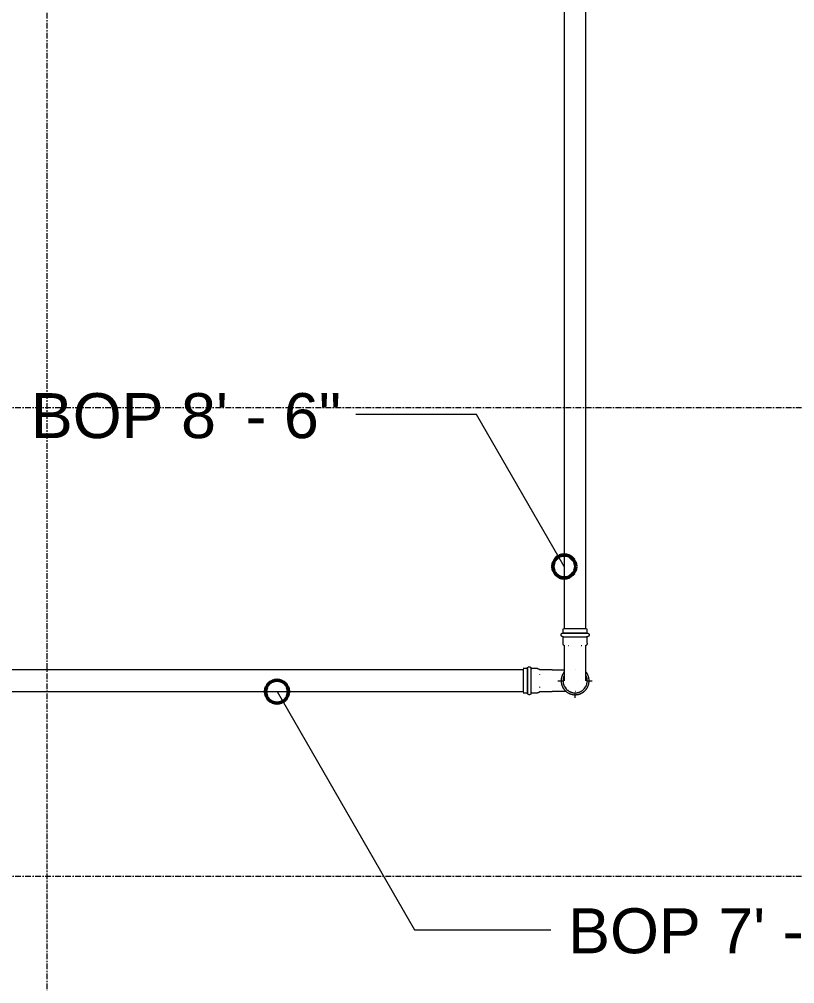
# Model space of a CAD drawing. Header units: inches. Extents: x -3679 to 241, y -496 to 1784.
# Drawn here: x -268.4 to -200.6, y 554.6 to 638.9 of the extents above; entities that cross this region are included whole.
import ezdxf

# ---------------------------------------------------------------- set-up
doc = ezdxf.new("R2010")
doc.units = ezdxf.units.IN
doc.header["$MEASUREMENT"] = 0
doc.linetypes.add('Grid Line', pattern=[0.875, 0.5, -0.125, 0.125, -0.125])
for name, color, linetype, lineweight in [('G-ANNO-DIMS', 251, 'Continuous', 9), ('P-PIPE', 1, 'Continuous', 9), ('P-PIPE-CNTR', 1, 'Continuous', 9), ('S-GRID', 8, 'Continuous', 9)]:
    doc.layers.add(name, color=color, linetype=linetype, lineweight=lineweight)
doc.styles.add('Arial', font='arial.ttf', dxfattribs={"height": 3.934132})

# ---------------------------------------------------------------- blocks, each defined once
blk = doc.blocks.new('Victaulic-VicPress316-Elbow 90-45deg Style P568_P571 - Standard-V62-SECOND LEVEL')
at = {"layer": 'P-PIPE'}
for p, q in [((-223.987, 582.153), (-224.363, 582.153)), ((-224.363, 582.101), (-224.363, 581.094)), ((-223.987, 581.094), (-223.987, 582.101)), ((-223.102, 582.153), (-223.658, 582.153)), ((-223.658, 581.094), (-223.658, 582.101)), ((-221.828, 582.044), (-222.93, 582.044)), ((-224.363, 581.094), (-224.363, 580.087)), ((-223.987, 580.087), (-223.987, 581.094)), ((-223.658, 580.087), (-223.658, 581.094)), ((-222.884, 581.634), (-222.884, 581.673)), ((-222.884, 580.515), (-222.884, 580.553)), ((-224.363, 580.035), (-223.987, 580.035)), ((-223.658, 580.035), (-223.102, 580.035)), ((-222.927, 580.144), (-221.828, 580.144)), ((-219.814, 580.144), (-219.819, 580.144)), ((-219.784, 580.144), (-219.802, 580.144))]:
    blk.add_line(p, q, dxfattribs=at)
at = {"layer": 'P-PIPE', "flags": 128}
for points in [[(-223.987, 582.153), (-223.987, 582.159), (-223.986, 582.166), (-223.986, 582.172), (-223.985, 582.179), (-223.984, 582.185), (-223.982, 582.192), (-223.981, 582.198), (-223.979, 582.204), (-223.976, 582.211), (-223.974, 582.217), (-223.971, 582.223), (-223.968, 582.229), (-223.965, 582.234), (-223.962, 582.24), (-223.958, 582.246), (-223.954, 582.251), (-223.95, 582.256), (-223.946, 582.261), (-223.942, 582.266), (-223.937, 582.271), (-223.932, 582.275), (-223.927, 582.28), (-223.922, 582.284), (-223.917, 582.288), (-223.911, 582.291), (-223.906, 582.295), (-223.9, 582.298), (-223.894, 582.301), (-223.888, 582.304), (-223.882, 582.306), (-223.876, 582.308), (-223.87, 582.31), (-223.863, 582.312), (-223.857, 582.314), (-223.85, 582.315), (-223.844, 582.316), (-223.837, 582.317), (-223.831, 582.317), (-223.824, 582.317), (-223.818, 582.317), (-223.811, 582.317), (-223.805, 582.316), (-223.798, 582.315), (-223.792, 582.314), (-223.785, 582.313), (-223.779, 582.311), (-223.772, 582.309), (-223.766, 582.307), (-223.76, 582.305), (-223.754, 582.302), (-223.748, 582.299), (-223.742, 582.296), (-223.737, 582.293), (-223.731, 582.29), (-223.726, 582.286), (-223.72, 582.282), (-223.715, 582.278), (-223.71, 582.273), (-223.706, 582.269), (-223.701, 582.264), (-223.697, 582.259), (-223.693, 582.254), (-223.689, 582.249), (-223.685, 582.243), (-223.682, 582.238), (-223.678, 582.232), (-223.675, 582.226), (-223.672, 582.22), (-223.67, 582.214), (-223.668, 582.208), (-223.665, 582.202), (-223.664, 582.195), (-223.662, 582.189), (-223.661, 582.182), (-223.66, 582.176), (-223.659, 582.169), (-223.658, 582.163), (-223.658, 582.156), (-223.658, 582.153)], [(-223.987, 582.095), (-223.987, 582.108), (-223.987, 582.12), (-223.987, 582.129), (-223.987, 582.137), (-223.987, 582.144), (-223.987, 582.148), (-223.987, 582.151), (-223.987, 582.153), (-223.987, 582.153)], [(-223.987, 582.153), (-223.987, 582.152), (-223.987, 582.149), (-223.987, 582.145), (-223.987, 582.139), (-223.987, 582.132), (-223.987, 582.122), (-223.987, 582.112), (-223.987, 582.099), (-223.987, 582.085), (-223.987, 582.069), (-223.987, 582.052), (-223.987, 582.033), (-223.987, 582.013), (-223.987, 581.991), (-223.987, 581.968), (-223.987, 581.943), (-223.987, 581.917), (-223.987, 581.89), (-223.987, 581.861), (-223.987, 581.832), (-223.987, 581.801), (-223.987, 581.768), (-223.987, 581.735), (-223.987, 581.701), (-223.987, 581.666), (-223.987, 581.63), (-223.987, 581.593), (-223.987, 581.555), (-223.987, 581.517), (-223.987, 581.477), (-223.987, 581.438), (-223.987, 581.397), (-223.987, 581.357), (-223.987, 581.315), (-223.987, 581.274), (-223.987, 581.232), (-223.987, 581.19), (-223.987, 581.148), (-223.987, 581.105), (-223.987, 581.094)], [(-223.658, 581.094), (-223.658, 581.136), (-223.658, 581.178), (-223.658, 581.221), (-223.658, 581.262), (-223.658, 581.304), (-223.658, 581.345), (-223.658, 581.386), (-223.658, 581.427), (-223.658, 581.467), (-223.658, 581.506), (-223.658, 581.545), (-223.658, 581.583), (-223.658, 581.62), (-223.658, 581.656), (-223.658, 581.692), (-223.658, 581.726), (-223.658, 581.76), (-223.658, 581.792), (-223.658, 581.823), (-223.658, 581.853), (-223.658, 581.882), (-223.658, 581.91), (-223.658, 581.936), (-223.658, 581.961), (-223.658, 581.985), (-223.658, 582.007), (-223.658, 582.028), (-223.658, 582.047), (-223.658, 582.065), (-223.658, 582.081), (-223.658, 582.095), (-223.658, 582.108), (-223.658, 582.12), (-223.658, 582.129), (-223.658, 582.137), (-223.658, 582.144), (-223.658, 582.148), (-223.658, 582.151), (-223.658, 582.153), (-223.658, 582.153)], [(-223.658, 582.153), (-223.658, 582.152), (-223.658, 582.149), (-223.658, 582.145), (-223.658, 582.139), (-223.658, 582.132), (-223.658, 582.122), (-223.658, 582.112), (-223.658, 582.099)], [(-223.102, 582.153), (-223.091, 582.153), (-223.08, 582.152), (-223.069, 582.151), (-223.058, 582.149), (-223.047, 582.147), (-223.037, 582.145), (-223.026, 582.142), (-223.016, 582.139), (-223.006, 582.135), (-222.995, 582.131), (-222.985, 582.127), (-222.976, 582.122), (-222.966, 582.117), (-222.957, 582.111), (-222.948, 582.105), (-222.939, 582.099), (-222.93, 582.092), (-222.922, 582.085), (-222.914, 582.078), (-222.906, 582.07), (-222.899, 582.062), (-222.891, 582.054), (-222.885, 582.045), (-222.884, 582.044)], [(-221.828, 582.044), (-221.747, 582.044), (-221.667, 582.044), (-221.587, 582.044), (-221.507, 582.044), (-221.427, 582.044), (-221.349, 582.044), (-221.271, 582.044), (-221.194, 582.044), (-221.118, 582.044), (-221.043, 582.044), (-220.969, 582.044), (-220.897, 582.044), (-220.826, 582.044), (-220.763, 582.044)], [(-220.763, 581.864), (-220.778, 581.845), (-220.807, 581.806), (-220.835, 581.766), (-220.861, 581.724), (-220.885, 581.682), (-220.908, 581.639), (-220.929, 581.594), (-220.948, 581.549), (-220.965, 581.504), (-220.981, 581.457), (-220.994, 581.41), (-221.006, 581.363), (-221.016, 581.315), (-221.024, 581.266), (-221.03, 581.218), (-221.034, 581.169), (-221.036, 581.12), (-221.036, 581.094)], [(-219.815, 582.044), (-219.813, 582.044), (-219.813, 582.044)], [(-218.589, 581.094), (-218.59, 581.143), (-218.593, 581.192), (-218.598, 581.24), (-218.605, 581.289), (-218.613, 581.337), (-218.624, 581.385), (-218.637, 581.432), (-218.651, 581.479), (-218.667, 581.525), (-218.686, 581.57), (-218.706, 581.615), (-218.727, 581.659), (-218.751, 581.702), (-218.776, 581.744), (-218.803, 581.785), (-218.831, 581.824), (-218.861, 581.863)], [(-223.987, 581.094), (-223.987, 581.051), (-223.987, 581.009), (-223.987, 580.967), (-223.987, 580.925), (-223.987, 580.883), (-223.987, 580.842), (-223.987, 580.801), (-223.987, 580.761), (-223.987, 580.721), (-223.987, 580.681), (-223.987, 580.643), (-223.987, 580.605), (-223.987, 580.568), (-223.987, 580.531), (-223.987, 580.496), (-223.987, 580.461), (-223.987, 580.428), (-223.987, 580.395), (-223.987, 580.364), (-223.987, 580.334), (-223.987, 580.305), (-223.987, 580.278), (-223.987, 580.251), (-223.987, 580.226), (-223.987, 580.203), (-223.987, 580.18), (-223.987, 580.16), (-223.987, 580.141), (-223.987, 580.123), (-223.987, 580.107), (-223.987, 580.092), (-223.987, 580.079), (-223.987, 580.068), (-223.987, 580.058), (-223.987, 580.05), (-223.987, 580.044), (-223.987, 580.039), (-223.987, 580.036), (-223.987, 580.035), (-223.987, 580.035)], [(-223.658, 580.035), (-223.658, 580.036), (-223.658, 580.038), (-223.658, 580.042), (-223.658, 580.048), (-223.658, 580.056), (-223.658, 580.065), (-223.658, 580.076), (-223.658, 580.089), (-223.658, 580.103), (-223.658, 580.118), (-223.658, 580.136), (-223.658, 580.154), (-223.658, 580.175), (-223.658, 580.197), (-223.658, 580.22), (-223.658, 580.244), (-223.658, 580.27), (-223.658, 580.298), (-223.658, 580.326), (-223.658, 580.356), (-223.658, 580.387), (-223.658, 580.419), (-223.658, 580.452), (-223.658, 580.486), (-223.658, 580.522), (-223.658, 580.558), (-223.658, 580.595), (-223.658, 580.632), (-223.658, 580.671), (-223.658, 580.71), (-223.658, 580.75), (-223.658, 580.79), (-223.658, 580.831), (-223.658, 580.872), (-223.658, 580.914), (-223.658, 580.956), (-223.658, 580.998), (-223.658, 581.04), (-223.658, 581.082), (-223.658, 581.094)], [(-221.036, 581.094), (-221.035, 581.045), (-221.032, 580.996), (-221.027, 580.947), (-221.02, 580.899), (-221.012, 580.851), (-221.001, 580.803), (-220.988, 580.756), (-220.974, 580.709), (-220.958, 580.663), (-220.939, 580.617), (-220.919, 580.573), (-220.898, 580.529), (-220.874, 580.486), (-220.849, 580.444), (-220.822, 580.403), (-220.794, 580.363), (-220.764, 580.324), (-220.732, 580.287), (-220.699, 580.251), (-220.665, 580.216), (-220.629, 580.183), (-220.592, 580.151), (-220.554, 580.12), (-220.514, 580.091), (-220.474, 580.064), (-220.432, 580.039), (-220.389, 580.015), (-220.346, 579.992), (-220.301, 579.972), (-220.256, 579.953), (-220.21, 579.937), (-220.163, 579.922), (-220.116, 579.909), (-220.069, 579.897), (-220.02, 579.888), (-219.972, 579.881), (-219.923, 579.875), (-219.875, 579.872), (-219.826, 579.87), (-219.777, 579.871), (-219.728, 579.873), (-219.679, 579.878), (-219.631, 579.884), (-219.582, 579.892), (-219.535, 579.902), (-219.487, 579.914), (-219.44, 579.928), (-219.394, 579.944), (-219.348, 579.962), (-219.303, 579.981), (-219.259, 580.002), (-219.216, 580.025), (-219.174, 580.05), (-219.133, 580.077), (-219.092, 580.105), (-219.053, 580.134), (-219.016, 580.165), (-218.979, 580.198), (-218.944, 580.232), (-218.91, 580.267), (-218.878, 580.304), (-218.847, 580.342), (-218.818, 580.381), (-218.79, 580.422), (-218.764, 580.463), (-218.74, 580.505), (-218.717, 580.549), (-218.696, 580.593), (-218.677, 580.638), (-218.66, 580.684), (-218.644, 580.73), (-218.631, 580.777), (-218.619, 580.825), (-218.609, 580.873), (-218.601, 580.921), (-218.595, 580.97), (-218.591, 581.018), (-218.589, 581.067), (-218.589, 581.094)], [(-223.987, 580.035), (-223.987, 580.036), (-223.987, 580.038), (-223.987, 580.042), (-223.987, 580.048), (-223.987, 580.056), (-223.987, 580.065), (-223.987, 580.076), (-223.987, 580.089)], [(-223.658, 580.035), (-223.658, 580.028), (-223.659, 580.022), (-223.659, 580.015), (-223.66, 580.009), (-223.661, 580.002), (-223.663, 579.996), (-223.664, 579.989), (-223.666, 579.983), (-223.669, 579.977), (-223.671, 579.971), (-223.674, 579.965), (-223.677, 579.959), (-223.68, 579.953), (-223.683, 579.947), (-223.687, 579.942), (-223.691, 579.937), (-223.695, 579.931), (-223.699, 579.926), (-223.703, 579.921), (-223.708, 579.917), (-223.713, 579.912), (-223.718, 579.908), (-223.723, 579.904), (-223.728, 579.9), (-223.734, 579.896), (-223.739, 579.893), (-223.745, 579.89), (-223.751, 579.887), (-223.757, 579.884), (-223.763, 579.881), (-223.769, 579.879), (-223.775, 579.877), (-223.782, 579.875), (-223.788, 579.874), (-223.795, 579.873), (-223.801, 579.872), (-223.808, 579.871), (-223.814, 579.87), (-223.821, 579.87), (-223.827, 579.87), (-223.834, 579.871), (-223.84, 579.871), (-223.847, 579.872), (-223.853, 579.873), (-223.86, 579.875), (-223.866, 579.876), (-223.873, 579.878), (-223.879, 579.88), (-223.885, 579.883), (-223.891, 579.885), (-223.897, 579.888), (-223.903, 579.891), (-223.908, 579.894), (-223.914, 579.898), (-223.919, 579.902), (-223.925, 579.906), (-223.93, 579.91), (-223.935, 579.914), (-223.939, 579.919), (-223.944, 579.924), (-223.948, 579.929), (-223.952, 579.934), (-223.956, 579.939), (-223.96, 579.944), (-223.963, 579.95), (-223.967, 579.956), (-223.97, 579.961), (-223.973, 579.967), (-223.975, 579.973), (-223.977, 579.98), (-223.98, 579.986), (-223.981, 579.992), (-223.983, 579.999), (-223.984, 580.005), (-223.985, 580.012), (-223.986, 580.018), (-223.987, 580.025), (-223.987, 580.031), (-223.987, 580.035)], [(-223.658, 580.092), (-223.658, 580.079), (-223.658, 580.068), (-223.658, 580.058), (-223.658, 580.05), (-223.658, 580.044), (-223.658, 580.039), (-223.658, 580.036), (-223.658, 580.035), (-223.658, 580.035)], [(-222.884, 580.144), (-222.89, 580.135), (-222.897, 580.127), (-222.905, 580.119), (-222.912, 580.111), (-222.92, 580.104), (-222.929, 580.097), (-222.937, 580.09), (-222.946, 580.083), (-222.955, 580.077), (-222.964, 580.072), (-222.974, 580.066), (-222.984, 580.062), (-222.994, 580.057), (-223.004, 580.053), (-223.014, 580.049), (-223.024, 580.046), (-223.035, 580.043), (-223.045, 580.041), (-223.056, 580.039), (-223.067, 580.037), (-223.078, 580.036), (-223.089, 580.035), (-223.1, 580.035), (-223.102, 580.035)], [(-220.565, 580.144), (-220.607, 580.144), (-220.672, 580.144), (-220.739, 580.144), (-220.808, 580.144), (-220.878, 580.144), (-220.95, 580.144), (-221.023, 580.144), (-221.098, 580.144), (-221.173, 580.144), (-221.25, 580.144), (-221.328, 580.144), (-221.406, 580.144), (-221.485, 580.144), (-221.565, 580.144), (-221.645, 580.144), (-221.725, 580.144), (-221.806, 580.144), (-221.828, 580.144)]]:
    blk.add_lwpolyline(points, dxfattribs=at)
at = {"layer": 'P-PIPE'}
for start, end in [(173.90091, 180), (180, 185.99139), (0, 5.99139), (353.90091, 0), (210.57889, 222.62903), (317.37097, 329.42111), (249.91069, 254.68826), (285.03824, 291.08639)]:
    blk.add_arc((-219.813, 581.094), 1.059, start, end, dxfattribs=at)
blk = doc.blocks.new('Victaulic-VicPress316-Elbow 90-45deg Style P568_P571 - Standard-V63-SECOND LEVEL')
at = {"layer": 'P-PIPE'}
for p, q in [((-220.872, 585.644), (-220.872, 585.268)), ((-219.813, 585.644), (-220.82, 585.644)), ((-220.82, 585.268), (-219.813, 585.268)), ((-218.805, 585.644), (-219.813, 585.644)), ((-219.813, 585.268), (-218.805, 585.268)), ((-218.754, 585.268), (-218.754, 585.644)), ((-220.872, 584.939), (-220.872, 584.383)), ((-220.82, 584.939), (-219.813, 584.939)), ((-219.813, 584.939), (-218.805, 584.939)), ((-218.754, 584.383), (-218.754, 584.939)), ((-220.763, 584.209), (-220.763, 583.109)), ((-220.391, 584.165), (-220.353, 584.165)), ((-219.272, 584.165), (-219.234, 584.165)), ((-218.863, 583.109), (-218.863, 584.211))]:
    blk.add_line(p, q, dxfattribs=at)
at = {"layer": 'P-PIPE', "flags": 128}
for points in [[(-220.872, 584.939), (-220.878, 584.939), (-220.885, 584.94), (-220.891, 584.94), (-220.898, 584.941), (-220.904, 584.943), (-220.911, 584.944), (-220.917, 584.946), (-220.923, 584.948), (-220.929, 584.95), (-220.936, 584.952), (-220.942, 584.955), (-220.947, 584.958), (-220.953, 584.961), (-220.959, 584.964), (-220.964, 584.968), (-220.97, 584.972), (-220.975, 584.976), (-220.98, 584.98), (-220.985, 584.985), (-220.99, 584.989), (-220.994, 584.994), (-220.998, 584.999), (-221.002, 585.004), (-221.006, 585.009), (-221.01, 585.015), (-221.013, 585.02), (-221.017, 585.026), (-221.02, 585.032), (-221.022, 585.038), (-221.025, 585.044), (-221.027, 585.05), (-221.029, 585.057), (-221.031, 585.063), (-221.032, 585.069), (-221.034, 585.076), (-221.035, 585.082), (-221.035, 585.089), (-221.036, 585.095), (-221.036, 585.102), (-221.036, 585.109), (-221.036, 585.115), (-221.035, 585.122), (-221.034, 585.128), (-221.033, 585.135), (-221.032, 585.141), (-221.03, 585.148), (-221.028, 585.154), (-221.026, 585.16), (-221.024, 585.166), (-221.021, 585.172), (-221.018, 585.178), (-221.015, 585.184), (-221.012, 585.19), (-221.008, 585.195), (-221.004, 585.201), (-221.001, 585.206), (-220.996, 585.211), (-220.992, 585.216), (-220.987, 585.221), (-220.983, 585.225), (-220.978, 585.229), (-220.973, 585.234), (-220.967, 585.237), (-220.962, 585.241), (-220.956, 585.245), (-220.951, 585.248), (-220.945, 585.251), (-220.939, 585.254), (-220.933, 585.256), (-220.927, 585.259), (-220.92, 585.261), (-220.914, 585.263), (-220.908, 585.264), (-220.901, 585.266), (-220.895, 585.267), (-220.888, 585.267), (-220.882, 585.268), (-220.875, 585.268), (-220.872, 585.268)], [(-219.813, 585.268), (-219.855, 585.268), (-219.897, 585.268), (-219.939, 585.268), (-219.981, 585.268), (-220.023, 585.268), (-220.064, 585.268), (-220.105, 585.268), (-220.146, 585.268), (-220.186, 585.268), (-220.225, 585.268), (-220.264, 585.268), (-220.302, 585.268), (-220.339, 585.268), (-220.375, 585.268), (-220.41, 585.268), (-220.445, 585.268), (-220.478, 585.268), (-220.511, 585.268), (-220.542, 585.268), (-220.572, 585.268), (-220.601, 585.268), (-220.629, 585.268), (-220.655, 585.268), (-220.68, 585.268), (-220.704, 585.268), (-220.726, 585.268), (-220.746, 585.268), (-220.766, 585.268), (-220.783, 585.268), (-220.8, 585.268), (-220.814, 585.268), (-220.827, 585.268), (-220.838, 585.268), (-220.848, 585.268), (-220.856, 585.268), (-220.862, 585.268), (-220.867, 585.268), (-220.87, 585.268), (-220.871, 585.268), (-220.872, 585.268)], [(-220.872, 585.268), (-220.871, 585.268), (-220.868, 585.268), (-220.864, 585.268), (-220.858, 585.268), (-220.85, 585.268), (-220.841, 585.268), (-220.83, 585.268), (-220.818, 585.268)], [(-218.754, 585.268), (-218.754, 585.268), (-218.757, 585.268), (-218.761, 585.268), (-218.767, 585.268), (-218.775, 585.268), (-218.784, 585.268), (-218.795, 585.268), (-218.807, 585.268), (-218.821, 585.268), (-218.837, 585.268), (-218.854, 585.268), (-218.873, 585.268), (-218.893, 585.268), (-218.915, 585.268), (-218.938, 585.268), (-218.963, 585.268), (-218.989, 585.268), (-219.016, 585.268), (-219.045, 585.268), (-219.075, 585.268), (-219.106, 585.268), (-219.138, 585.268), (-219.171, 585.268), (-219.205, 585.268), (-219.24, 585.268), (-219.276, 585.268), (-219.313, 585.268), (-219.351, 585.268), (-219.39, 585.268), (-219.429, 585.268), (-219.469, 585.268), (-219.509, 585.268), (-219.55, 585.268), (-219.591, 585.268), (-219.633, 585.268), (-219.674, 585.268), (-219.716, 585.268), (-219.759, 585.268), (-219.801, 585.268), (-219.813, 585.268)], [(-218.811, 585.268), (-218.798, 585.268), (-218.787, 585.268), (-218.777, 585.268), (-218.769, 585.268), (-218.763, 585.268), (-218.758, 585.268), (-218.755, 585.268), (-218.754, 585.268), (-218.754, 585.268)], [(-218.754, 585.268), (-218.747, 585.268), (-218.74, 585.268), (-218.734, 585.267), (-218.727, 585.266), (-218.721, 585.265), (-218.714, 585.264), (-218.708, 585.262), (-218.702, 585.26), (-218.696, 585.258), (-218.689, 585.255), (-218.683, 585.253), (-218.678, 585.25), (-218.672, 585.247), (-218.666, 585.243), (-218.661, 585.24), (-218.655, 585.236), (-218.65, 585.232), (-218.645, 585.227), (-218.64, 585.223), (-218.635, 585.218), (-218.631, 585.214), (-218.627, 585.209), (-218.623, 585.203), (-218.619, 585.198), (-218.615, 585.193), (-218.612, 585.187), (-218.608, 585.181), (-218.605, 585.175), (-218.603, 585.169), (-218.6, 585.163), (-218.598, 585.157), (-218.596, 585.151), (-218.594, 585.145), (-218.593, 585.138), (-218.591, 585.132), (-218.59, 585.125), (-218.59, 585.119), (-218.589, 585.112), (-218.589, 585.106), (-218.589, 585.099), (-218.589, 585.092), (-218.59, 585.086), (-218.591, 585.079), (-218.592, 585.073), (-218.593, 585.066), (-218.595, 585.06), (-218.597, 585.054), (-218.599, 585.047), (-218.601, 585.041), (-218.604, 585.035), (-218.607, 585.029), (-218.61, 585.024), (-218.613, 585.018), (-218.617, 585.012), (-218.621, 585.007), (-218.624, 585.002), (-218.629, 584.997), (-218.633, 584.992), (-218.638, 584.987), (-218.642, 584.982), (-218.647, 584.978), (-218.652, 584.974), (-218.658, 584.97), (-218.663, 584.966), (-218.669, 584.963), (-218.674, 584.96), (-218.68, 584.956), (-218.686, 584.954), (-218.692, 584.951), (-218.698, 584.949), (-218.705, 584.947), (-218.711, 584.945), (-218.717, 584.943), (-218.724, 584.942), (-218.73, 584.941), (-218.737, 584.94), (-218.743, 584.94), (-218.75, 584.939), (-218.754, 584.939)], [(-220.814, 584.939), (-220.827, 584.939), (-220.838, 584.939), (-220.848, 584.939), (-220.856, 584.939), (-220.862, 584.939), (-220.867, 584.939), (-220.87, 584.939), (-220.871, 584.939), (-220.872, 584.939)], [(-220.872, 584.939), (-220.871, 584.939), (-220.868, 584.939), (-220.864, 584.939), (-220.858, 584.939), (-220.85, 584.939), (-220.841, 584.939), (-220.83, 584.939), (-220.818, 584.939), (-220.804, 584.939), (-220.788, 584.939), (-220.771, 584.939), (-220.752, 584.939), (-220.732, 584.939), (-220.71, 584.939), (-220.687, 584.939), (-220.662, 584.939), (-220.636, 584.939), (-220.609, 584.939), (-220.58, 584.939), (-220.55, 584.939), (-220.519, 584.939), (-220.487, 584.939), (-220.454, 584.939), (-220.42, 584.939), (-220.385, 584.939), (-220.349, 584.939), (-220.312, 584.939), (-220.274, 584.939), (-220.235, 584.939), (-220.196, 584.939), (-220.156, 584.939), (-220.116, 584.939), (-220.075, 584.939), (-220.034, 584.939), (-219.992, 584.939), (-219.951, 584.939), (-219.909, 584.939), (-219.866, 584.939), (-219.824, 584.939), (-219.813, 584.939)], [(-219.813, 584.939), (-219.77, 584.939), (-219.728, 584.939), (-219.686, 584.939), (-219.644, 584.939), (-219.602, 584.939), (-219.561, 584.939), (-219.52, 584.939), (-219.479, 584.939), (-219.439, 584.939), (-219.4, 584.939), (-219.361, 584.939), (-219.323, 584.939), (-219.286, 584.939), (-219.25, 584.939), (-219.215, 584.939), (-219.18, 584.939), (-219.147, 584.939), (-219.114, 584.939), (-219.083, 584.939), (-219.053, 584.939), (-219.024, 584.939), (-218.996, 584.939), (-218.97, 584.939), (-218.945, 584.939), (-218.921, 584.939), (-218.899, 584.939), (-218.879, 584.939), (-218.859, 584.939), (-218.842, 584.939), (-218.825, 584.939), (-218.811, 584.939), (-218.798, 584.939), (-218.787, 584.939), (-218.777, 584.939), (-218.769, 584.939), (-218.763, 584.939), (-218.758, 584.939), (-218.755, 584.939), (-218.754, 584.939), (-218.754, 584.939)], [(-218.754, 584.939), (-218.754, 584.939), (-218.757, 584.939), (-218.761, 584.939), (-218.767, 584.939), (-218.775, 584.939), (-218.784, 584.939), (-218.795, 584.939), (-218.807, 584.939)], [(-220.763, 584.165), (-220.771, 584.171), (-220.779, 584.179), (-220.787, 584.186), (-220.795, 584.194), (-220.803, 584.202), (-220.81, 584.21), (-220.816, 584.218), (-220.823, 584.227), (-220.829, 584.236), (-220.834, 584.246), (-220.84, 584.255), (-220.845, 584.265), (-220.849, 584.275), (-220.853, 584.285), (-220.857, 584.295), (-220.86, 584.306), (-220.863, 584.316), (-220.866, 584.327), (-220.868, 584.337), (-220.869, 584.348), (-220.87, 584.359), (-220.871, 584.37), (-220.872, 584.381), (-220.872, 584.383)], [(-218.754, 584.383), (-218.754, 584.372), (-218.754, 584.361), (-218.755, 584.35), (-218.757, 584.339), (-218.759, 584.329), (-218.761, 584.318), (-218.764, 584.307), (-218.767, 584.297), (-218.771, 584.287), (-218.775, 584.277), (-218.779, 584.267), (-218.784, 584.257), (-218.79, 584.247), (-218.795, 584.238), (-218.801, 584.229), (-218.807, 584.22), (-218.814, 584.211), (-218.821, 584.203), (-218.828, 584.195), (-218.836, 584.187), (-218.844, 584.18), (-218.852, 584.173), (-218.861, 584.166), (-218.863, 584.165)], [(-220.763, 583.109), (-220.763, 583.028), (-220.763, 582.948), (-220.763, 582.868), (-220.763, 582.788), (-220.763, 582.709), (-220.763, 582.63), (-220.763, 582.552), (-220.763, 582.475), (-220.763, 582.399), (-220.763, 582.324), (-220.763, 582.251), (-220.763, 582.178), (-220.763, 582.108), (-220.763, 582.039), (-220.763, 581.971), (-220.763, 581.906), (-220.763, 581.842), (-220.763, 581.78), (-220.763, 581.721), (-220.763, 581.663), (-220.763, 581.608), (-220.763, 581.556), (-220.763, 581.506), (-220.763, 581.458), (-220.763, 581.413), (-220.763, 581.371), (-220.763, 581.332), (-220.763, 581.295), (-220.763, 581.261), (-220.763, 581.231), (-220.763, 581.203), (-220.763, 581.178), (-220.763, 581.157), (-220.763, 581.138), (-220.763, 581.123), (-220.763, 581.111), (-220.763, 581.102), (-220.763, 581.096), (-220.763, 581.094), (-220.763, 581.094)], [(-218.863, 581.094), (-218.863, 581.095), (-218.863, 581.1), (-218.863, 581.108), (-218.863, 581.119), (-218.863, 581.134), (-218.863, 581.152), (-218.863, 581.172), (-218.863, 581.196), (-218.863, 581.223), (-218.863, 581.253), (-218.863, 581.286), (-218.863, 581.321), (-218.863, 581.36), (-218.863, 581.402), (-218.863, 581.446), (-218.863, 581.493), (-218.863, 581.542), (-218.863, 581.594), (-218.863, 581.648), (-218.863, 581.705), (-218.863, 581.764), (-218.863, 581.825), (-218.863, 581.888), (-218.863, 581.953), (-218.863, 582.02), (-218.863, 582.089), (-218.863, 582.159), (-218.863, 582.231), (-218.863, 582.304), (-218.863, 582.379), (-218.863, 582.454), (-218.863, 582.531), (-218.863, 582.609), (-218.863, 582.687), (-218.863, 582.766), (-218.863, 582.846), (-218.863, 582.926), (-218.863, 583.007), (-218.863, 583.087), (-218.863, 583.109)], [(-220.763, 581.864), (-220.786, 581.835), (-220.815, 581.795), (-220.842, 581.755), (-220.868, 581.713), (-220.892, 581.67), (-220.914, 581.627), (-220.934, 581.582), (-220.953, 581.537), (-220.97, 581.491), (-220.985, 581.445), (-220.998, 581.397), (-221.009, 581.35), (-221.018, 581.302), (-221.026, 581.253), (-221.031, 581.205), (-221.034, 581.156), (-221.036, 581.107), (-221.035, 581.058), (-221.033, 581.009), (-221.029, 580.96), (-221.022, 580.912), (-221.014, 580.864), (-221.004, 580.816), (-220.992, 580.768), (-220.978, 580.721), (-220.962, 580.675), (-220.944, 580.629), (-220.925, 580.585), (-220.904, 580.541), (-220.881, 580.497), (-220.856, 580.455), (-220.83, 580.414), (-220.802, 580.374), (-220.772, 580.335), (-220.741, 580.297), (-220.708, 580.26), (-220.674, 580.225), (-220.639, 580.192), (-220.602, 580.159), (-220.564, 580.128), (-220.525, 580.099), (-220.485, 580.071), (-220.443, 580.045), (-220.401, 580.021), (-220.357, 579.998), (-220.313, 579.977), (-220.268, 579.958), (-220.222, 579.941), (-220.176, 579.925), (-220.129, 579.912), (-220.081, 579.9), (-220.033, 579.89), (-219.985, 579.882), (-219.937, 579.877), (-219.888, 579.873), (-219.839, 579.871), (-219.813, 579.87)], [(-220.766, 581.555), (-220.783, 581.517), (-220.8, 581.477), (-220.814, 581.438), (-220.827, 581.397), (-220.838, 581.357), (-220.848, 581.315), (-220.856, 581.274), (-220.862, 581.232), (-220.867, 581.19), (-220.87, 581.148), (-220.871, 581.105), (-220.871, 581.063), (-220.869, 581.021), (-220.865, 580.978), (-220.86, 580.936), (-220.853, 580.895), (-220.844, 580.853), (-220.833, 580.812), (-220.821, 580.771), (-220.808, 580.731), (-220.792, 580.692), (-220.775, 580.653), (-220.757, 580.615), (-220.737, 580.578), (-220.716, 580.541), (-220.693, 580.505), (-220.669, 580.471), (-220.643, 580.437), (-220.616, 580.404), (-220.588, 580.373), (-220.558, 580.342), (-220.528, 580.313), (-220.496, 580.285), (-220.463, 580.258), (-220.429, 580.233), (-220.394, 580.209), (-220.358, 580.186), (-220.322, 580.165), (-220.284, 580.146), (-220.246, 580.127), (-220.207, 580.111), (-220.167, 580.096), (-220.127, 580.083), (-220.086, 580.071), (-220.045, 580.061), (-220.004, 580.052), (-219.962, 580.045), (-219.92, 580.04), (-219.878, 580.037), (-219.835, 580.035), (-219.813, 580.035)], [(-219.813, 579.87), (-219.764, 579.871), (-219.715, 579.874), (-219.666, 579.879), (-219.618, 579.886), (-219.569, 579.895), (-219.522, 579.905), (-219.474, 579.918), (-219.428, 579.932), (-219.381, 579.949), (-219.336, 579.967), (-219.291, 579.987), (-219.248, 580.009), (-219.205, 580.032), (-219.163, 580.057), (-219.122, 580.084), (-219.082, 580.112), (-219.043, 580.142), (-219.006, 580.174), (-218.97, 580.207), (-218.935, 580.241), (-218.901, 580.277), (-218.87, 580.314), (-218.839, 580.353), (-218.81, 580.392), (-218.783, 580.433), (-218.757, 580.474), (-218.733, 580.517), (-218.711, 580.561), (-218.691, 580.605), (-218.672, 580.65), (-218.655, 580.696), (-218.64, 580.743), (-218.627, 580.79), (-218.616, 580.838), (-218.607, 580.886), (-218.599, 580.934), (-218.594, 580.983), (-218.591, 581.032), (-218.589, 581.081), (-218.59, 581.129), (-218.592, 581.178), (-218.596, 581.227), (-218.603, 581.276), (-218.611, 581.324), (-218.621, 581.372), (-218.633, 581.419), (-218.647, 581.466), (-218.663, 581.512), (-218.681, 581.558), (-218.7, 581.603), (-218.721, 581.647), (-218.744, 581.69), (-218.769, 581.732), (-218.795, 581.774), (-218.823, 581.814), (-218.853, 581.853)], [(-219.813, 580.035), (-219.77, 580.036), (-219.728, 580.038), (-219.686, 580.042), (-219.644, 580.048), (-219.602, 580.056), (-219.561, 580.065), (-219.52, 580.076), (-219.479, 580.089), (-219.439, 580.103), (-219.4, 580.118), (-219.361, 580.136), (-219.323, 580.154), (-219.286, 580.175), (-219.25, 580.197), (-219.215, 580.22), (-219.18, 580.244), (-219.147, 580.27), (-219.114, 580.298), (-219.083, 580.326), (-219.053, 580.356), (-219.024, 580.387), (-218.996, 580.419), (-218.97, 580.452), (-218.945, 580.486), (-218.921, 580.522), (-218.899, 580.558), (-218.879, 580.595), (-218.859, 580.632), (-218.842, 580.671), (-218.825, 580.71), (-218.811, 580.75), (-218.798, 580.79), (-218.787, 580.831), (-218.777, 580.872), (-218.769, 580.914), (-218.763, 580.956), (-218.758, 580.998), (-218.755, 581.04), (-218.754, 581.082), (-218.754, 581.125), (-218.756, 581.167), (-218.76, 581.209), (-218.765, 581.251), (-218.772, 581.293), (-218.781, 581.334), (-218.792, 581.375), (-218.804, 581.416), (-218.817, 581.456), (-218.833, 581.496), (-218.85, 581.534), (-218.863, 581.561)]]:
    blk.add_lwpolyline(points, dxfattribs=at)

msp = doc.modelspace()

# ---------------------------------------------------------------- linework, layer by layer
at = {"layer": 'G-ANNO-DIMS'}
for p, q in [((-228.434, 604.373), (-238.981, 604.373)), ((-220.763, 591.086), (-228.434, 604.373)), ((-245.877, 580.144), (-233.859, 559.328)), ((-233.859, 559.328), (-221.925, 559.328))]:
    msp.add_line(p, q, dxfattribs=at)
at = {"layer": 'G-ANNO-DIMS', "lineweight": 50}
for centre in [(-220.763, 591.086), (-245.877, 580.144)]:
    msp.add_circle(centre, 1, dxfattribs=at)
at = {"layer": 'P-PIPE'}
for p, q in [((-220.763, 680.486), (-220.763, 585.644)), ((-218.863, 585.644), (-218.863, 680.486)), ((-224.363, 582.044), (-282.602, 582.044)), ((-282.602, 580.144), (-224.363, 580.144))]:
    msp.add_line(p, q, dxfattribs=at)
at = {"layer": 'P-PIPE-CNTR'}
for p, q in [((-221.313, 581.094), (-220.842, 581.094)), ((-218.783, 581.094), (-218.313, 581.094)), ((-219.813, 579.594), (-219.813, 580.053))]:
    msp.add_line(p, q, dxfattribs=at)
at = {"layer": 'S-GRID', "linetype": 'Grid Line'}
for p, q in [((-266, 1771.743), (-266, -484.257)), ((-3666.394, 605), (228, 605)), ((-3666.394, 564), (228, 564))]:
    msp.add_line(p, q, dxfattribs=at)

# ---------------------------------------------------------------- block references
at = {"layer": 'P-PIPE'}
for name in ['Victaulic-VicPress316-Elbow 90-45deg Style P568_P571 - Standard-V63-SECOND LEVEL', 'Victaulic-VicPress316-Elbow 90-45deg Style P568_P571 - Standard-V62-SECOND LEVEL']:
    msp.add_blockref(name, (0, 0), dxfattribs=at)

# ---------------------------------------------------------------- texts
at = {"layer": 'G-ANNO-DIMS', "char_height": 3.93413, "attachment_point": 1, "line_spacing_factor": 0.938532, "style": 'Arial'}
for s, insert, width in [('BOP 8\' - 6"', (-267.401, 606.243), 32.304), ('BOP 7\' - 10"', (-220.425, 561.198), 35.952)]:
    msp.add_mtext(s, dxfattribs=dict(at, insert=insert, width=width))

doc.saveas('drawing.dxf')
